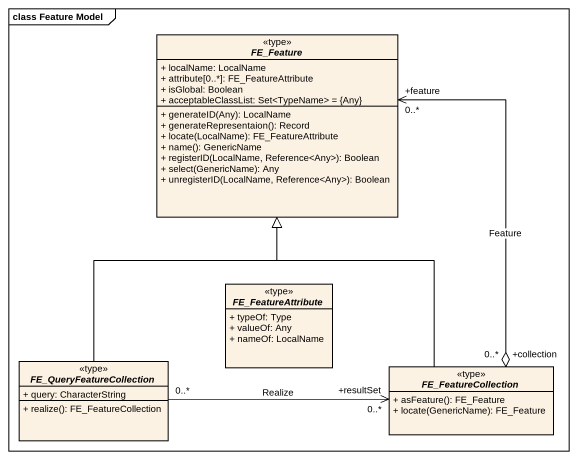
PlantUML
@startuml
mainframe class Feature Model
hide circle
hide empty members
skinparam classAttributeIconSize 0
abstract class FE_Feature <<type>> {
  + localName: LocalName
  + attribute[0..*]: FE_FeatureAttribute
  + isGlobal: Boolean
  + acceptableClassList: Set<TypeName> = {Any}
  + generateID(Any): LocalName
  + generateRepresentaion(): Record
  + locate(LocalName): FE_FeatureAttribute
  + name(): GenericName
  + registerID(LocalName, Reference<Any>): Boolean
  + select(GenericName): Any
  + unregisterID(LocalName, Reference<Any>): Boolean
}
abstract class FE_FeatureAttribute <<type>> {
  + typeOf: Type
  + valueOf: Any
  + nameOf: LocalName
}
abstract class FE_QueryFeatureCollection <<type>> {
  + query: CharacterString
  + realize(): FE_FeatureCollection
}
abstract class FE_FeatureCollection <<type>> {
  + asFeature(): FE_Feature
  + locate(GenericName): FE_Feature
}
FE_QueryFeatureCollection -up-|> FE_Feature
FE_QueryFeatureCollection "0..*" -right-> "+resultSet\n0..*" FE_FeatureCollection : Realize
FE_FeatureCollection -up-|> FE_Feature
FE_FeatureCollection "+collection\n0..*" o-up-> "+feature\n0..*" FE_Feature : Feature
@enduml
